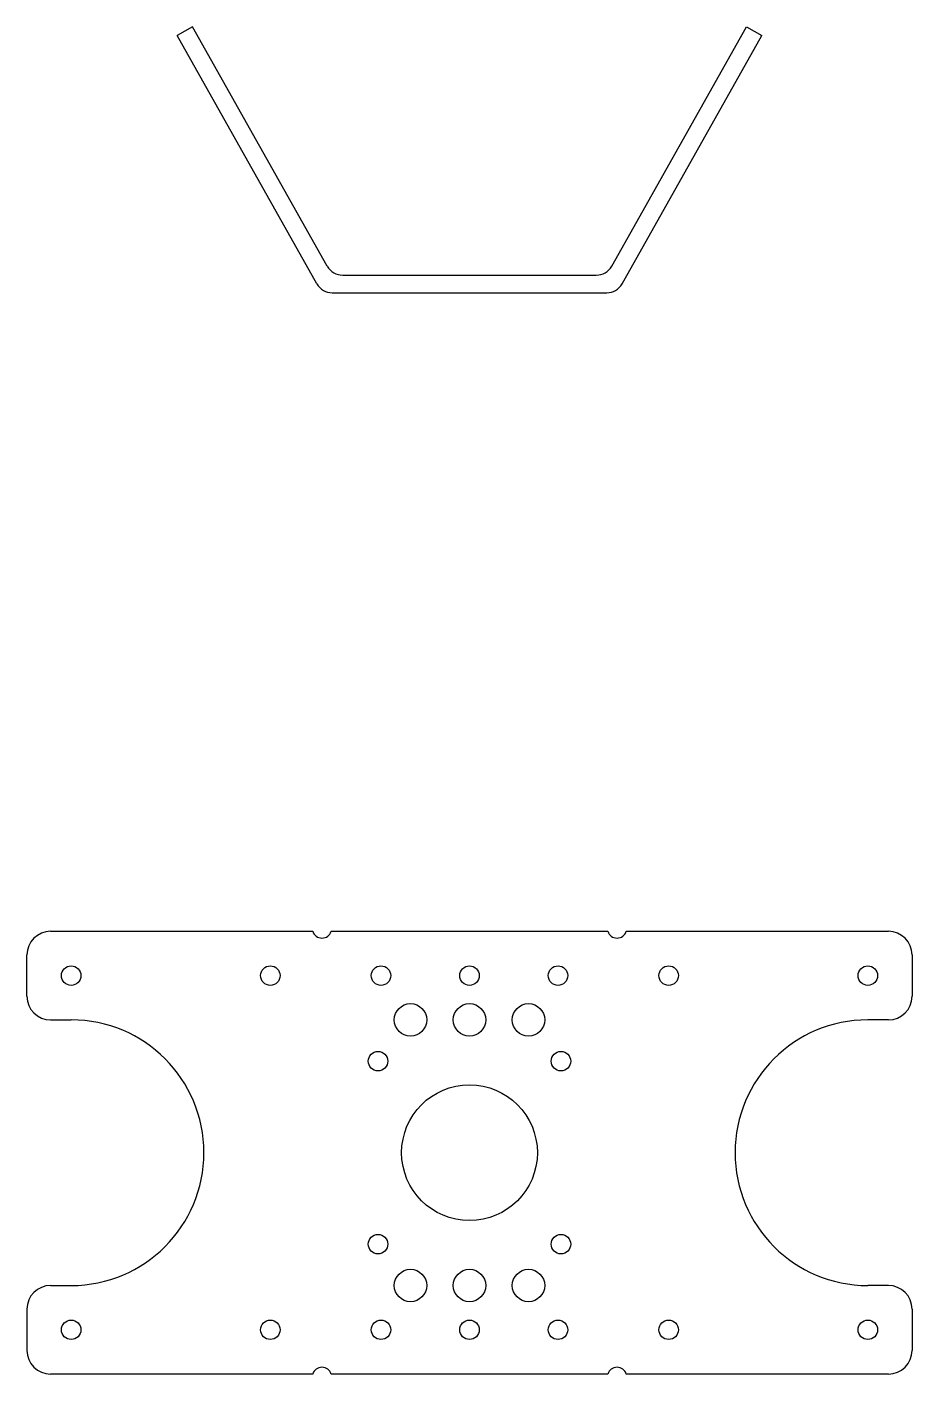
# Model space of a CAD drawing. Header units: millimetres. Extents: x 278 to 1158, y 380 to 680.
# Drawn here: x 278.4 to 428.4, y 380.3 to 608.5 of the extents above; entities that cross this region are included whole.
import ezdxf

# ---------------------------------------------------------------- set-up
doc = ezdxf.new("R2010")
doc.units = ezdxf.units.MM
doc.layers.add('outline', color=6, linetype='Continuous')

msp = doc.modelspace()

# ---------------------------------------------------------------- linework, layer by layer
at = {"layer": 'outline'}
for p, q in [((306.437, 608.535), (303.823, 607.064)), ((327.492, 565.022), (303.823, 607.064)), ((329.246, 568.022), (306.437, 608.535)), ((377.459, 568.022), (400.268, 608.535)), ((379.213, 565.022), (402.882, 607.064)), ((400.268, 608.535), (402.882, 607.064)), ((331.86, 566.494), (374.845, 566.494)), ((330.106, 563.494), (376.599, 563.494)), ((282.352, 455.33), (326.78, 455.33)), ((329.925, 455.33), (376.78, 455.33)), ((379.925, 455.33), (424.352, 455.33)), ((278.352, 444.33), (278.352, 451.33)), ((428.352, 451.33), (428.352, 444.33)), ((282.352, 440.33), (285.852, 440.33)), ((424.352, 440.33), (420.852, 440.33)), ((282.352, 395.33), (285.852, 395.33)), ((424.352, 395.33), (420.852, 395.33)), ((278.352, 391.33), (278.352, 384.33)), ((428.352, 391.33), (428.352, 384.33)), ((326.78, 380.33), (282.352, 380.33)), ((376.78, 380.33), (329.925, 380.33)), ((424.352, 380.33), (379.925, 380.33))]:
    msp.add_line(p, q, dxfattribs=at)
for centre, radius in [((285.852, 447.83), 1.65), ((319.602, 447.83), 1.65), ((338.352, 447.83), 1.65), ((353.352, 447.83), 1.65), ((368.352, 447.83), 1.65), ((387.102, 447.83), 1.65), ((420.852, 447.83), 1.65), ((343.352, 440.33), 2.75), ((353.352, 440.33), 2.75), ((363.352, 440.33), 2.75), ((337.852, 433.33), 1.65), ((368.852, 433.33), 1.65), ((353.352, 417.83), 11.5), ((337.852, 402.33), 1.65), ((368.852, 402.33), 1.65), ((343.352, 395.33), 2.75), ((353.352, 395.33), 2.75), ((363.352, 395.33), 2.75), ((285.852, 387.83), 1.65), ((319.602, 387.83), 1.65), ((338.352, 387.83), 1.65), ((353.352, 387.83), 1.65), ((368.352, 387.83), 1.65), ((387.102, 387.83), 1.65), ((420.852, 387.83), 1.65)]:
    msp.add_circle(centre, radius, dxfattribs=at)
for centre, radius, start, end in [((331.86, 569.494), 3, 209.3794, 270), ((374.845, 569.494), 3, 270, 330.6206), ((330.106, 566.494), 3, 209.3794, 270), ((376.599, 566.494), 3, 270, 330.6206), ((282.352, 451.33), 4, 90, 180), ((328.352, 455.83), 1.65, 197.6397, 342.3603), ((378.352, 455.83), 1.65, 197.6397, 342.3603), ((424.352, 451.33), 4, 0, 90), ((282.352, 444.33), 4, 180, 270), ((424.352, 444.33), 4, 270, 0), ((285.852, 417.83), 22.5, 270, 90), ((420.852, 417.83), 22.5, 90, 270), ((282.352, 391.33), 4, 90, 180), ((424.352, 391.33), 4, 0, 90), ((282.352, 384.33), 4, 180, 270), ((424.352, 384.33), 4, 270, 0), ((328.352, 379.83), 1.65, 17.6397, 162.3603), ((378.352, 379.83), 1.65, 17.6397, 162.3603)]:
    msp.add_arc(centre, radius, start, end, dxfattribs=at)

doc.saveas('drawing.dxf')
